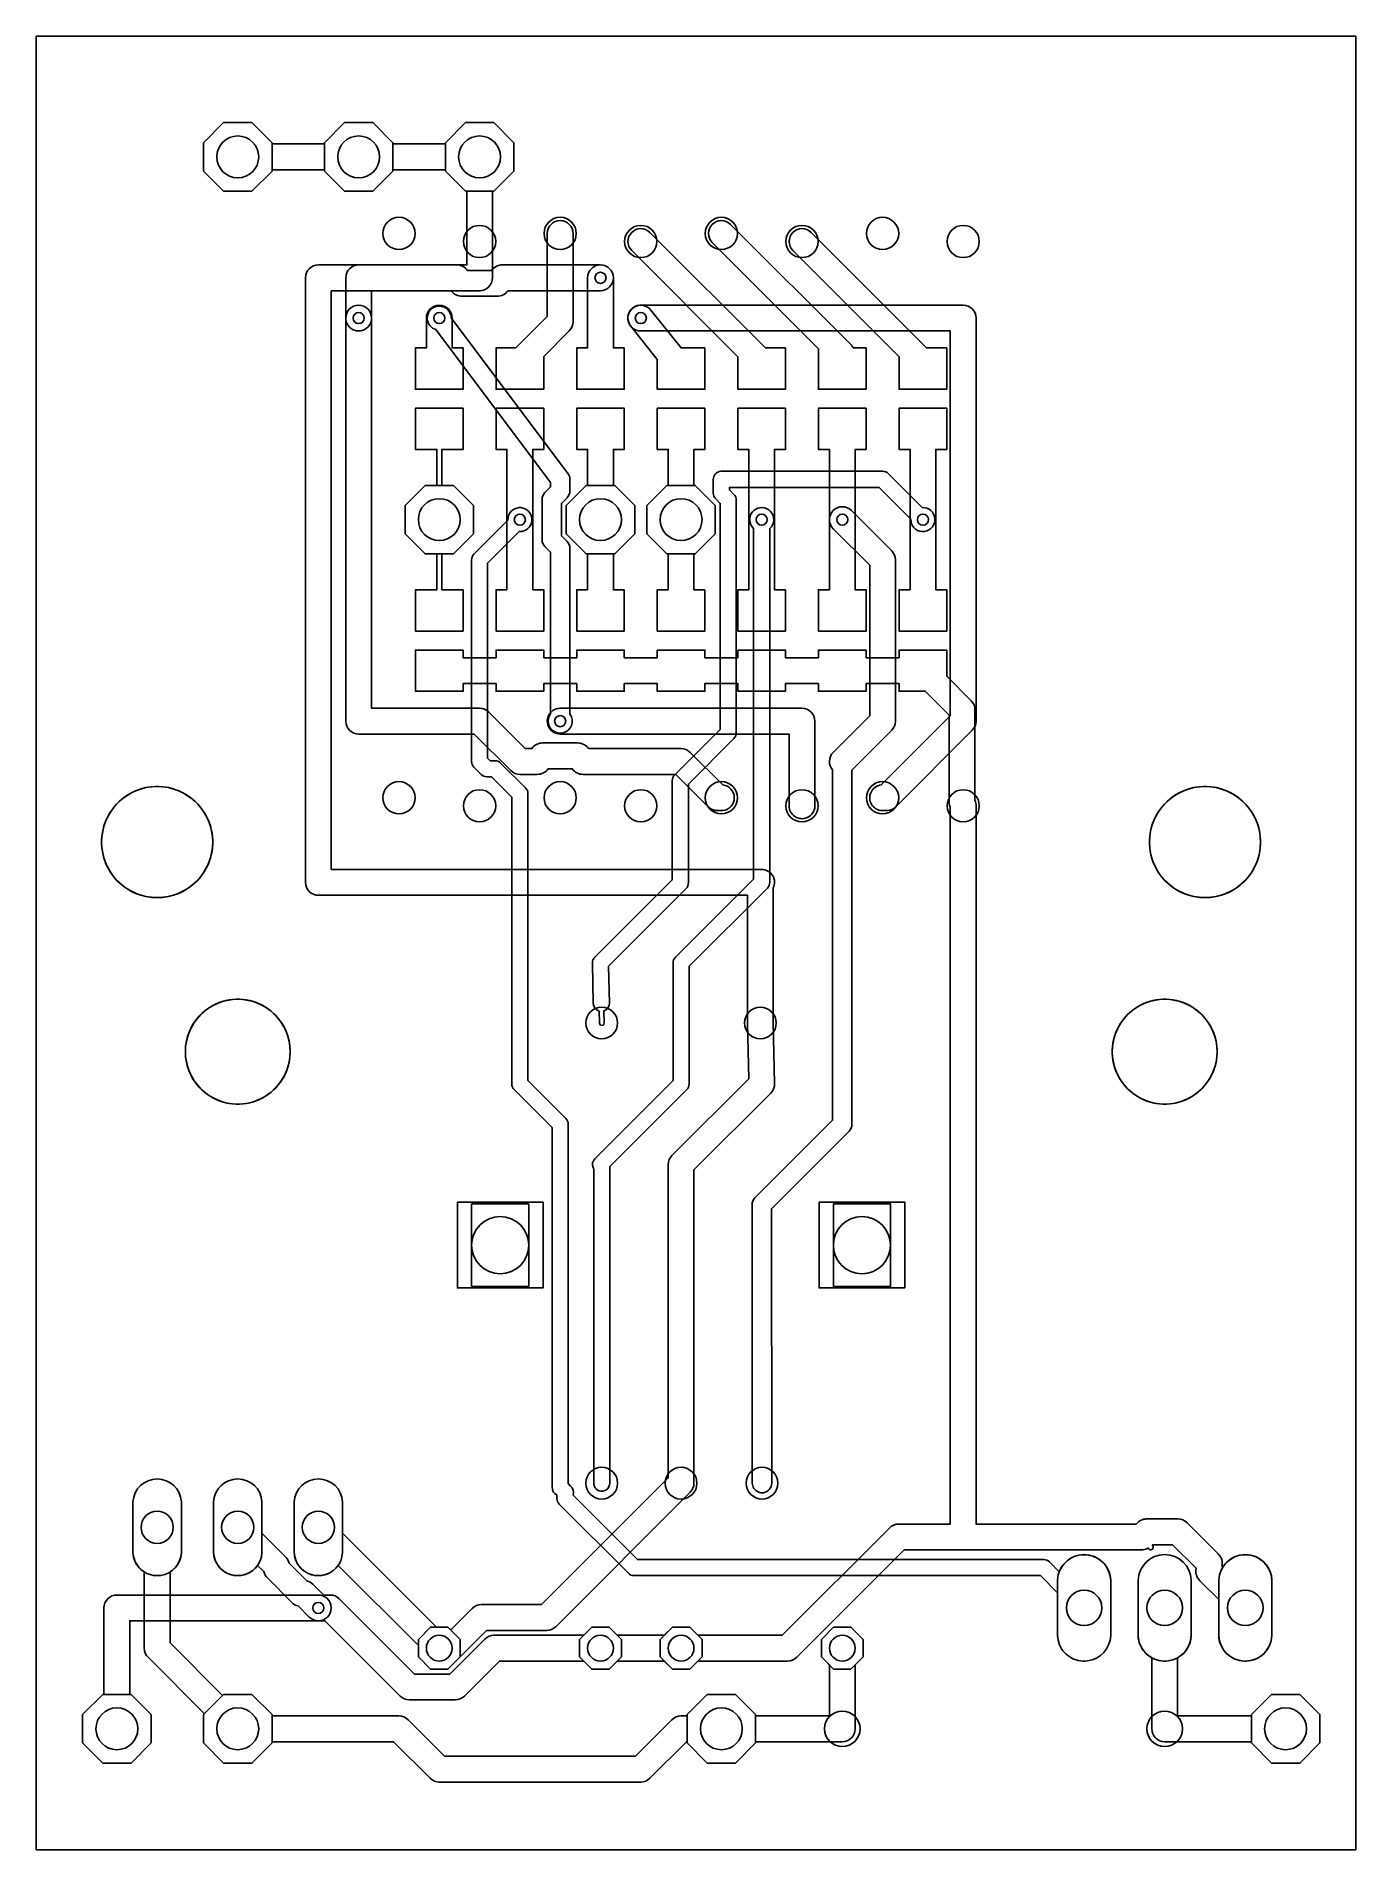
# Model space of a CAD drawing. Header units: millimetres. Extents: x 0 to 41.6, y 0 to 57.1.
import ezdxf

# ---------------------------------------------------------------- set-up
doc = ezdxf.new("R2010")
doc.units = ezdxf.units.MM

msp = doc.modelspace()

# ---------------------------------------------------------------- linework, layer by layer
at = {"layer": '16_copper'}
for points in [[(7.429, 52.893), (7.429, 53.787), (6.797, 54.419), (5.903, 54.419), (5.271, 53.787), (5.271, 52.893), (5.903, 52.261), (6.797, 52.261)], [(11.24, 52.893), (11.24, 53.787), (10.607, 54.419), (9.713, 54.419), (9.081, 53.787), (9.081, 52.893), (9.713, 52.261), (10.607, 52.261)], [(15.05, 52.893), (15.05, 53.787), (14.417, 54.419), (13.523, 54.419), (12.891, 53.787), (12.891, 52.893), (13.523, 52.261), (14.417, 52.261)], [(13.78, 41.463), (13.78, 42.357), (13.147, 42.989), (12.253, 42.989), (11.62, 42.357), (11.62, 41.463), (12.253, 40.831), (13.147, 40.831)], [(18.86, 41.463), (18.86, 42.357), (18.227, 42.989), (17.333, 42.989), (16.701, 42.357), (16.701, 41.463), (17.333, 40.831), (18.227, 40.831)], [(21.399, 41.463), (21.399, 42.357), (20.767, 42.989), (19.873, 42.989), (19.241, 42.357), (19.241, 41.463), (19.873, 40.831), (20.767, 40.831)], [(15.97, 20.4), (13.27, 20.4), (13.27, 17.7), (15.97, 17.7)], [(27.37, 20.4), (24.67, 20.4), (24.67, 17.7), (27.37, 17.7)], [(13.36, 6.076), (13.36, 6.624), (12.974, 7.01), (12.426, 7.01), (12.04, 6.624), (12.04, 6.076), (12.426, 5.69), (12.974, 5.69)], [(18.44, 6.076), (18.44, 6.624), (18.054, 7.01), (17.506, 7.01), (17.12, 6.624), (17.12, 6.076), (17.506, 5.69), (18.054, 5.69)], [(20.98, 6.076), (20.98, 6.624), (20.594, 7.01), (20.046, 7.01), (19.66, 6.624), (19.66, 6.076), (20.046, 5.69), (20.594, 5.69)], [(26.06, 6.076), (26.06, 6.624), (25.674, 7.01), (25.126, 7.01), (24.74, 6.624), (24.74, 6.076), (25.126, 5.69), (25.674, 5.69)], [(7.429, 3.363), (7.429, 4.257), (6.797, 4.889), (5.903, 4.889), (5.271, 4.257), (5.271, 3.363), (5.903, 2.731), (6.797, 2.731)], [(22.669, 3.363), (22.669, 4.257), (22.037, 4.889), (21.143, 4.889), (20.511, 4.257), (20.511, 3.363), (21.143, 2.731), (22.037, 2.731)], [(40.45, 3.363), (40.45, 4.257), (39.817, 4.889), (38.923, 4.889), (38.291, 4.257), (38.291, 3.363), (38.923, 2.731), (39.817, 2.731)]]:
    msp.add_lwpolyline(points, close=True, dxfattribs=at)
for points in [[(10.227, 47.859, 0.366487), (10.566, 48.26), (10.566, 49.124), (13.077, 49.124, 0.251916), (13.423, 48.946), (14.517, 48.946, 0.251916), (14.863, 49.124), (17.78, 49.124, 1), (17.78, 49.936), (14.695, 49.936, 0.251916), (14.349, 49.759), (13.591, 49.759, 0.251916), (13.245, 49.936), (10.16, 49.936, 0.414214), (9.754, 49.53), (9.754, 48.26), (9.757, 48.21), (9.766, 48.16), (9.781, 48.112), (9.803, 48.067), (9.829, 48.024), (9.861, 47.985), (9.897, 47.95), (9.938, 47.92), (9.982, 47.895), (10.028, 47.876), (10.077, 47.862), (10.127, 47.855), (10.177, 47.854)], [(16.584, 35.188, 0.549002), (16.815, 35.784), (16.815, 41.007, 0.198912), (16.726, 41.222), (16.548, 41.4), (16.548, 42.42), (16.726, 42.598, 0.198912), (16.815, 42.813), (16.815, 43.18, 0.162278), (16.754, 43.363), (13.078, 48.264, 0.963031), (12.322, 48.285), (12.322, 48.235, 0.312701), (12.591, 47.898), (16.205, 43.078), (16.205, 42.939), (16.028, 42.762, 0.198912), (15.939, 42.547), (15.939, 41.273, 0.198912), (16.028, 41.058), (16.205, 40.881), (16.205, 35.784), (16.195, 35.771), (16.17, 35.728), (16.151, 35.682), (16.138, 35.634), (16.132, 35.585), (16.132, 35.535), (16.138, 35.486), (16.151, 35.438), (16.17, 35.392), (16.195, 35.349), (16.225, 35.31), (16.26, 35.275), (16.299, 35.245), (16.342, 35.22), (16.388, 35.201), (16.436, 35.188), (16.485, 35.182), (16.535, 35.182)], [(26.797, 32.741), (26.797, 32.741), (26.821, 32.742, 0.183829), (27.084, 32.86), (29.497, 35.273, 0.198912), (29.616, 35.56), (29.616, 48.26, 0.414214), (29.21, 48.666), (19.05, 48.666, 0.920803), (18.983, 47.859), (19.05, 47.854), (28.804, 47.854), (28.804, 35.728), (26.626, 33.551), (26.62, 33.55), (26.57, 33.541), (26.522, 33.526), (26.477, 33.504), (26.434, 33.478), (26.395, 33.446), (26.36, 33.41), (26.33, 33.369), (26.305, 33.325), (26.286, 33.279), (26.272, 33.23), (26.265, 33.18), (26.264, 33.13), (26.269, 33.08), (26.281, 33.031), (26.298, 32.984), (26.321, 32.939), (26.349, 32.897), (26.383, 32.86), (26.421, 32.826), (26.462, 32.798), (26.507, 32.775), (26.554, 32.757), (26.603, 32.746), (26.67, 32.741), (26.797, 32.741)], [(21.57, 43.432, 0.391601), (21.336, 43.18), (21.336, 42.741, 0.198912), (21.41, 42.562), (21.552, 42.42), (21.552, 35.3), (20.115, 33.863, 0.198912), (20.041, 33.684), (20.041, 30.56), (17.6, 28.12, 0.204418), (17.526, 27.935), (17.553, 26.665, 0.327467), (17.736, 26.427), (17.744, 26.048, 1), (17.896, 26.052), (17.888, 26.43, 0.327488), (18.061, 26.676), (18.036, 27.837), (20.474, 30.275, 0.216109), (20.549, 30.48), (20.549, 33.578), (21.986, 35.015, 0.198912), (22.06, 35.195), (22.06, 42.525, 0.198912), (21.986, 42.705), (21.844, 42.847), (21.844, 42.926), (26.565, 42.926), (27.562, 41.929, 0.992387), (28.318, 41.885), (28.318, 41.935, 0.409744), (27.921, 42.288), (26.85, 43.36, 0.198912), (26.67, 43.434), (21.59, 43.434)], [(33.13, 5.95, 0.36397), (33.858, 6.745), (33.858, 8.495, 0.812155), (32.238, 8.761), (31.93, 9.07, 0.198912), (31.75, 9.144), (18.944, 9.144), (16.914, 11.175, 0.303927), (16.839, 11.46), (16.764, 11.535), (16.764, 22.86, 0.198912), (16.69, 23.04), (15.494, 24.235), (15.494, 33.275, 0.198912), (15.42, 33.455), (14.634, 34.241, 0.198912), (14.454, 34.315), (14.304, 34.315), (14.224, 34.395), (14.224, 40.535), (15.221, 41.532, 0.992387), (15.265, 42.288), (15.215, 42.288, 0.409744), (14.862, 41.891), (13.79, 40.82, 0.198912), (13.716, 40.64), (13.716, 34.29, 0.198912), (13.79, 34.11), (14.019, 33.882, 0.198912), (14.199, 33.807), (14.349, 33.807), (14.986, 33.17), (14.986, 24.13, 0.198912), (15.06, 23.95), (16.256, 22.755), (16.256, 11.43, 0.304397), (16.406, 11.175), (16.406, 11.069, 0.198912), (16.48, 10.89), (18.659, 8.71, 0.198912), (18.839, 8.636), (31.645, 8.636), (32.182, 8.099), (32.182, 6.745), (32.188, 6.672), (32.201, 6.6), (32.22, 6.53), (32.245, 6.461), (32.276, 6.394), (32.312, 6.331), (32.354, 6.271), (32.401, 6.215), (32.453, 6.163), (32.509, 6.116), (32.569, 6.074), (32.633, 6.038), (32.699, 6.007), (32.768, 5.982), (32.838, 5.963), (32.91, 5.95), (32.983, 5.944), (33.057, 5.944)], [(17.859, 11.299, 0.369468), (18.074, 11.55), (18.074, 21.525), (20.5, 23.95, 0.198912), (20.574, 24.13), (20.574, 27.835), (23.04, 30.3, 0.198912), (23.114, 30.48), (23.114, 41.629, 0.992389), (22.61, 42.195), (22.575, 42.16, 0.409745), (22.606, 41.629), (22.606, 30.585), (20.14, 28.12, 0.198912), (20.066, 27.94), (20.066, 24.235), (17.6, 21.77, 0.304225), (17.546, 21.492), (17.553, 21.475, 0.021672), (17.566, 21.455), (17.566, 11.55), (17.569, 11.51), (17.578, 11.472), (17.594, 11.435), (17.614, 11.401), (17.64, 11.371), (17.67, 11.345), (17.704, 11.324), (17.741, 11.309), (17.78, 11.299), (17.82, 11.296)], [(22.915, 11.249, 0.371519), (23.175, 11.55), (23.165, 20.194), (25.616, 22.644, 0.198912), (25.705, 22.86), (25.705, 34.02), (26.957, 35.273, 0.198912), (27.076, 35.56), (27.076, 40.64, 0.198912), (26.957, 40.927), (25.687, 42.197, 1), (25.113, 41.623), (26.264, 40.472), (26.264, 35.728), (25.113, 34.577, 0.395655), (25.095, 34.022), (25.095, 22.986), (22.644, 20.536, 0.199208), (22.555, 20.32), (22.565, 11.55), (22.568, 11.506), (22.578, 11.464), (22.593, 11.423), (22.614, 11.384), (22.64, 11.35), (22.671, 11.319), (22.706, 11.293), (22.745, 11.272), (22.786, 11.257), (22.828, 11.248), (22.872, 11.245)], [(3.922, 8.643, 0.357806), (4.572, 9.361), (4.572, 10.959, 0.95208), (3.048, 10.959), (3.048, 9.361), (3.055, 9.286), (3.07, 9.213), (3.092, 9.141), (3.12, 9.072), (3.156, 9.006), (3.197, 8.944), (3.245, 8.886), (3.298, 8.833), (3.356, 8.785), (3.418, 8.744), (3.484, 8.708), (3.553, 8.68), (3.625, 8.658), (3.698, 8.643), (3.773, 8.636), (3.847, 8.636)], [(6.462, 8.643, 0.357806), (7.112, 9.361), (7.112, 10.959, 0.95208), (5.588, 10.959), (5.588, 9.361), (5.595, 9.286), (5.61, 9.213), (5.632, 9.141), (5.66, 9.072), (5.696, 9.006), (5.737, 8.944), (5.785, 8.886), (5.838, 8.833), (5.896, 8.785), (5.958, 8.744), (6.024, 8.708), (6.093, 8.68), (6.165, 8.658), (6.238, 8.643), (6.313, 8.636), (6.387, 8.636)], [(9.002, 8.643, 0.357806), (9.652, 9.361), (9.652, 10.959, 0.95208), (8.128, 10.959), (8.128, 9.361), (8.135, 9.286), (8.15, 9.213), (8.172, 9.141), (8.2, 9.072), (8.236, 9.006), (8.277, 8.944), (8.325, 8.886), (8.378, 8.833), (8.436, 8.785), (8.498, 8.744), (8.564, 8.708), (8.633, 8.68), (8.705, 8.658), (8.778, 8.643), (8.853, 8.636), (8.927, 8.636)], [(35.67, 5.95, 0.36397), (36.398, 6.745), (36.398, 8.495, 0.957291), (34.722, 8.495), (34.722, 6.745), (34.728, 6.672), (34.741, 6.6), (34.76, 6.53), (34.785, 6.461), (34.816, 6.394), (34.852, 6.331), (34.894, 6.271), (34.941, 6.215), (34.993, 6.163), (35.049, 6.116), (35.109, 6.074), (35.173, 6.038), (35.239, 6.007), (35.308, 5.982), (35.378, 5.963), (35.45, 5.95), (35.523, 5.944), (35.597, 5.944)], [(38.21, 5.95, 0.36397), (38.938, 6.745), (38.938, 8.495, 0.957291), (37.262, 8.495), (37.262, 6.745), (37.268, 6.672), (37.281, 6.6), (37.3, 6.53), (37.325, 6.461), (37.356, 6.394), (37.392, 6.331), (37.434, 6.271), (37.481, 6.215), (37.533, 6.163), (37.589, 6.116), (37.649, 6.074), (37.713, 6.038), (37.779, 6.007), (37.848, 5.982), (37.918, 5.963), (37.99, 5.95), (38.063, 5.944), (38.137, 5.944)], [(3.62, 3.363), (3.62, 4.257), (2.987, 4.889), (2.946, 4.889), (2.946, 7.214), (8.89, 7.214, 1), (8.89, 8.026), (2.54, 8.026, 0.414214), (2.134, 7.62), (2.134, 4.889), (2.093, 4.889), (1.461, 4.257), (1.461, 3.363), (2.093, 2.731), (2.987, 2.731)]]:
    msp.add_lwpolyline(points, format="xyb", close=True, dxfattribs=at)
at = {"layer": '1_copper'}
for points in [[(9.296, 49.124), (13.97, 49.124, 0.414214), (14.376, 49.53), (14.376, 52.261), (14.417, 52.261), (15.05, 52.893), (15.05, 53.787), (14.417, 54.419), (13.523, 54.419), (12.891, 53.787), (12.891, 53.746), (11.24, 53.746), (11.24, 53.787), (10.607, 54.419), (9.713, 54.419), (9.081, 53.787), (9.081, 53.746), (7.429, 53.746), (7.429, 53.787), (6.797, 54.419), (5.903, 54.419), (5.271, 53.787), (5.271, 52.893), (5.903, 52.261), (6.797, 52.261), (7.429, 52.893), (7.429, 52.934), (9.081, 52.934), (9.081, 52.893), (9.713, 52.261), (10.607, 52.261), (11.24, 52.893), (11.24, 52.934), (12.891, 52.934), (12.891, 52.893), (13.523, 52.261), (13.564, 52.261), (13.564, 49.936), (8.89, 49.936, 0.414214), (8.484, 49.53), (8.484, 30.48, 0.414214), (8.89, 30.074), (22.414, 30.074), (22.414, 26.05, 0.005208), (22.414, 26.042), (22.45, 24.295), (20.033, 21.877, 0.198912), (19.914, 21.59), (19.914, 11.718), (15.917, 7.722), (14.024, 7.722, 0.198912), (13.737, 7.603), (13.059, 6.925), (12.974, 7.01), (12.614, 7.01), (9.652, 9.973), (9.652, 10.959, 0.95208), (8.128, 10.959), (8.128, 9.361, 0.71456), (9.514, 8.961), (12.04, 6.436), (12.04, 6.076), (12.426, 5.69), (12.974, 5.69), (13.347, 6.063), (13.347, 6.063), (14.193, 6.909), (16.085, 6.909, 0.198912), (16.373, 7.028), (20.607, 11.263, 0.198912), (20.726, 11.55), (20.726, 21.422), (23.147, 23.843, 0.204332), (23.266, 24.138), (23.226, 26.054), (23.226, 30.305, 0.551906), (22.86, 30.886), (9.296, 30.886)], [(15.99, 47.051), (16.797, 47.859, 0.198912), (16.916, 48.146), (16.916, 50.927, 1), (16.104, 50.927), (16.104, 48.315), (15.109, 47.32), (14.49, 47.32), (14.49, 46.02), (15.99, 46.02)], [(23.61, 47.32), (22.978, 47.32), (19.337, 50.96, 1), (18.763, 50.386), (22.11, 47.038), (22.11, 46.02), (23.61, 46.02)], [(26.15, 47.32), (25.751, 47.32, 0.065495), (25.687, 47.404), (21.877, 51.214, 1), (21.303, 50.64), (24.65, 47.292), (24.65, 46.02), (26.15, 46.02)], [(28.69, 47.32), (28.058, 47.32), (24.417, 50.96, 1), (23.843, 50.386), (27.19, 47.038), (27.19, 46.02), (28.69, 46.02)], [(18.53, 47.32), (18.186, 47.32), (18.186, 49.53, 1), (17.374, 49.53), (17.374, 47.32), (17.03, 47.32), (17.03, 46.02), (18.53, 46.02)], [(21.64, 32.744, 0.888689), (21.635, 33.55), (20.607, 34.577, 0.198912), (20.32, 34.696), (17.403, 34.696, 0.251916), (17.057, 34.874), (15.963, 34.874, 0.251916), (15.617, 34.696), (15.408, 34.696), (14.257, 35.847, 0.198912), (13.97, 35.966), (10.566, 35.966), (10.566, 48.26, 1), (9.754, 48.26), (9.754, 35.56, 0.414214), (10.16, 35.154), (13.802, 35.154), (14.953, 34.003, 0.198912), (15.24, 33.884), (15.785, 33.884, 0.251916), (16.131, 34.061), (16.889, 34.061, 0.251916), (17.235, 33.884), (20.152, 33.884), (21.176, 32.86), (21.176, 32.86), (21.176, 32.86), (21.191, 32.846), (21.213, 32.826), (21.213, 32.826), (21.214, 32.826), (21.231, 32.814), (21.255, 32.798), (21.255, 32.798), (21.255, 32.798), (21.275, 32.788), (21.3, 32.775), (21.3, 32.775), (21.3, 32.775), (21.321, 32.767), (21.347, 32.757), (21.347, 32.757), (21.347, 32.757), (21.369, 32.752), (21.396, 32.746), (21.396, 32.746), (21.396, 32.746), (21.397, 32.746), (21.446, 32.741), (21.456, 32.741), (21.463, 32.741), (21.59, 32.741)], [(13.45, 47.32), (13.106, 47.32), (13.106, 48.26, 1), (12.294, 48.26), (12.294, 47.32), (11.95, 47.32), (11.95, 46.02), (13.45, 46.02)], [(21.07, 47.32), (20.321, 47.32), (19.368, 48.514, 1), (18.732, 48.006), (19.57, 46.958), (19.57, 46.02), (21.07, 46.02)], [(34.832, 9.449, 0.108947), (35.003, 9.487), (35.026, 9.498, -0.009565), (35.044, 9.506), (35.053, 9.486, 0.866052), (35.192, 9.544), (35.175, 9.61), (35.809, 9.61), (36.551, 8.869, 0.265873), (36.67, 8.476), (37.262, 7.883), (37.262, 6.745, 0.957291), (38.938, 6.745), (38.938, 8.495, 0.735462), (37.39, 8.905), (37.363, 8.931, 0.265873), (37.244, 9.324), (36.264, 10.304, 0.198912), (35.977, 10.423), (34.994, 10.423, 0.031119), (34.943, 10.42), (34.92, 10.416, 0.133852), (34.871, 10.403), (34.846, 10.395, 0.141049), (34.664, 10.262), (29.616, 10.262), (29.616, 32.893, 0.103601), (29.582, 33.056), (29.582, 35.915, 0.198912), (29.463, 36.202), (28.69, 36.975), (28.69, 37.8), (27.19, 37.8), (27.19, 37.556), (26.15, 37.556), (26.15, 37.8), (24.65, 37.8), (24.65, 37.556), (23.61, 37.556), (23.61, 37.8), (22.11, 37.8), (22.11, 37.556), (21.07, 37.556), (21.07, 37.8), (19.57, 37.8), (19.57, 37.556), (18.53, 37.556), (18.53, 37.8), (17.03, 37.8), (17.03, 37.556), (15.99, 37.556), (15.99, 37.8), (14.49, 37.8), (14.49, 37.556), (13.45, 37.556), (13.45, 37.8), (11.95, 37.8), (11.95, 36.5), (13.45, 36.5), (13.45, 36.744), (14.49, 36.744), (14.49, 36.5), (15.99, 36.5), (15.99, 36.744), (17.03, 36.744), (17.03, 36.5), (18.53, 36.5), (18.53, 36.744), (19.57, 36.744), (19.57, 36.5), (21.07, 36.5), (21.07, 36.744), (22.11, 36.744), (22.11, 36.5), (23.61, 36.5), (23.61, 36.744), (24.65, 36.744), (24.65, 36.5), (26.15, 36.5), (26.15, 36.744), (27.19, 36.744), (27.19, 36.5), (28.015, 36.5), (28.769, 35.746), (28.769, 33.01), (28.772, 32.959), (28.781, 32.91, 0.038124), (28.804, 32.847), (28.804, 10.262), (27.181, 10.262, 0.198912), (26.894, 10.143), (23.507, 6.756), (20.848, 6.756), (20.594, 7.01), (20.046, 7.01), (19.792, 6.756), (18.308, 6.756), (18.054, 7.01), (17.506, 7.01), (17.252, 6.756), (14.424, 6.756, 0.198912), (14.137, 6.637), (13.037, 5.537), (11.92, 5.537), (9.549, 7.907, 0.198912), (9.262, 8.026), (9.058, 8.026), (8.72, 8.365, 0.141904), (8.522, 8.473), (7.965, 9.03, 0.142137), (7.857, 9.228), (7.112, 9.973), (7.112, 10.959, 0.95208), (5.588, 10.959), (5.588, 9.361, 0.71456), (6.974, 8.961), (7.173, 8.762, 0.142137), (7.282, 8.564), (8.056, 7.79, 0.141904), (8.254, 7.681), (8.603, 7.333, 0.198912), (8.89, 7.214), (9.094, 7.214), (11.464, 4.843, 0.198912), (11.751, 4.724), (13.205, 4.724, 0.198912), (13.492, 4.843), (14.593, 5.944), (17.252, 5.944), (17.506, 5.69), (18.054, 5.69), (18.308, 5.944), (19.792, 5.944), (20.046, 5.69), (20.594, 5.69), (20.848, 5.944), (23.676, 5.944, 0.198912), (23.963, 6.063), (27.349, 9.449), (34.832, 9.449)], [(24.197, 32.492, 0.366487), (24.536, 32.893), (24.536, 35.56, 0.414214), (24.13, 35.966), (16.51, 35.966, 0.920803), (16.443, 35.159), (16.51, 35.154), (23.724, 35.154), (23.724, 32.893), (23.727, 32.843), (23.736, 32.793), (23.751, 32.745), (23.773, 32.7), (23.799, 32.657), (23.831, 32.618), (23.867, 32.583), (23.908, 32.553), (23.952, 32.528), (23.998, 32.509), (24.047, 32.495), (24.097, 32.488), (24.147, 32.487)], [(19.05, 2.134, 0.19886), (19.337, 2.253), (20.488, 3.404), (20.511, 3.404), (20.511, 3.363), (21.143, 2.731), (22.037, 2.731), (22.669, 3.363), (22.669, 3.404), (25.4, 3.404, 0.414214), (25.806, 3.81), (25.806, 5.822), (26.06, 6.076), (26.06, 6.624), (25.674, 7.01), (25.126, 7.01), (24.74, 6.624), (24.74, 6.076), (24.994, 5.822), (24.994, 4.216), (22.669, 4.216), (22.669, 4.257), (22.037, 4.889), (21.143, 4.889), (20.511, 4.257), (20.511, 4.216), (20.32, 4.216, 0.198912), (20.033, 4.097), (18.882, 2.946), (12.868, 2.946), (11.717, 4.097, 0.198912), (11.43, 4.216), (7.429, 4.216), (7.429, 4.257), (6.797, 4.889), (5.903, 4.889), (5.874, 4.861), (4.216, 6.518), (4.216, 8.753, 0.244558), (4.572, 9.361), (4.572, 10.959, 0.95208), (3.048, 10.959), (3.048, 9.361, 0.244558), (3.404, 8.753), (3.404, 6.35, 0.198912), (3.523, 6.063), (5.299, 4.286), (5.271, 4.257), (5.271, 3.363), (5.903, 2.731), (6.797, 2.731), (7.429, 3.363), (7.429, 3.404), (11.262, 3.404), (12.413, 2.253, 0.198912), (12.7, 2.134), (19.05, 2.134)], [(33.13, 5.95, 0.36397), (33.858, 6.745), (33.858, 8.495, 0.957291), (32.182, 8.495), (32.182, 6.745), (32.188, 6.672), (32.201, 6.6), (32.22, 6.53), (32.245, 6.461), (32.276, 6.394), (32.312, 6.331), (32.354, 6.271), (32.401, 6.215), (32.453, 6.163), (32.509, 6.116), (32.569, 6.074), (32.633, 6.038), (32.699, 6.007), (32.768, 5.982), (32.838, 5.963), (32.91, 5.95), (32.983, 5.944), (33.057, 5.944)], [(40.45, 3.363), (40.45, 4.257), (39.817, 4.889), (38.923, 4.889), (38.291, 4.257), (38.291, 4.216), (35.966, 4.216), (35.966, 6.049, 0.260957), (36.398, 6.745), (36.398, 8.495, 0.957291), (34.722, 8.495), (34.722, 6.745, 0.260957), (35.154, 6.049), (35.154, 3.81, 0.414214), (35.56, 3.404), (38.291, 3.404), (38.291, 3.363), (38.923, 2.731), (39.817, 2.731)]]:
    msp.add_lwpolyline(points, format="xyb", close=True, dxfattribs=at)
for points in [[(13.45, 39.7), (12.776, 39.7), (12.776, 40.831), (13.147, 40.831), (13.78, 41.463), (13.78, 42.357), (13.147, 42.989), (12.776, 42.989), (12.776, 44.12), (13.45, 44.12), (13.45, 45.42), (11.95, 45.42), (11.95, 44.12), (12.624, 44.12), (12.624, 42.989), (12.253, 42.989), (11.62, 42.357), (11.62, 41.463), (12.253, 40.831), (12.624, 40.831), (12.624, 39.7), (11.95, 39.7), (11.95, 38.4), (13.45, 38.4)], [(15.99, 44.12), (15.99, 45.42), (14.49, 45.42), (14.49, 44.12), (14.834, 44.12), (14.834, 39.7), (14.49, 39.7), (14.49, 38.4), (15.99, 38.4), (15.99, 39.7), (15.646, 39.7), (15.646, 44.12)], [(18.53, 39.7), (18.186, 39.7), (18.186, 40.831), (18.227, 40.831), (18.86, 41.463), (18.86, 42.357), (18.227, 42.989), (18.186, 42.989), (18.186, 44.12), (18.53, 44.12), (18.53, 45.42), (17.03, 45.42), (17.03, 44.12), (17.374, 44.12), (17.374, 42.989), (17.333, 42.989), (16.701, 42.357), (16.701, 41.463), (17.333, 40.831), (17.374, 40.831), (17.374, 39.7), (17.03, 39.7), (17.03, 38.4), (18.53, 38.4)], [(21.07, 39.7), (20.726, 39.7), (20.726, 40.831), (20.767, 40.831), (21.399, 41.463), (21.399, 42.357), (20.767, 42.989), (20.726, 42.989), (20.726, 44.12), (21.07, 44.12), (21.07, 45.42), (19.57, 45.42), (19.57, 44.12), (19.914, 44.12), (19.914, 42.989), (19.873, 42.989), (19.241, 42.357), (19.241, 41.463), (19.873, 40.831), (19.914, 40.831), (19.914, 39.7), (19.57, 39.7), (19.57, 38.4), (21.07, 38.4)], [(23.61, 44.12), (23.61, 45.42), (22.11, 45.42), (22.11, 44.12), (22.454, 44.12), (22.454, 39.7), (22.11, 39.7), (22.11, 38.4), (23.61, 38.4), (23.61, 39.7), (23.266, 39.7), (23.266, 44.12)], [(26.15, 44.12), (26.15, 45.42), (24.65, 45.42), (24.65, 44.12), (24.994, 44.12), (24.994, 39.7), (24.65, 39.7), (24.65, 38.4), (26.15, 38.4), (26.15, 39.7), (25.806, 39.7), (25.806, 44.12)], [(28.69, 44.12), (28.69, 45.42), (27.19, 45.42), (27.19, 44.12), (27.534, 44.12), (27.534, 39.7), (27.19, 39.7), (27.19, 38.4), (28.69, 38.4), (28.69, 39.7), (28.346, 39.7), (28.346, 44.12)], [(15.97, 20.4), (13.27, 20.4), (13.27, 17.7), (15.97, 17.7)], [(27.37, 20.4), (24.67, 20.4), (24.67, 17.7), (27.37, 17.7)], [(3.62, 3.363), (3.62, 4.257), (2.987, 4.889), (2.093, 4.889), (1.461, 4.257), (1.461, 3.363), (2.093, 2.731), (2.987, 2.731)]]:
    msp.add_lwpolyline(points, close=True, dxfattribs=at)
at = {"layer": 'drills_NPTH'}
for centre, radius in [((3.81, 31.75), 1.75), ((36.83, 31.75), 1.75), ((6.35, 25.146), 1.651), ((35.56, 25.146), 1.651)]:
    msp.add_circle(centre, radius, dxfattribs=at)
at = {"layer": 'drills_PTH'}
for centre, radius in [((6.35, 53.34), 0.66), ((10.16, 53.34), 0.66), ((13.97, 53.34), 0.66), ((11.43, 50.927), 0.508), ((16.51, 50.927), 0.508), ((21.59, 50.927), 0.508), ((26.67, 50.927), 0.508), ((13.97, 50.673), 0.508), ((19.05, 50.673), 0.508), ((24.13, 50.673), 0.508), ((29.21, 50.673), 0.508), ((12.7, 41.91), 0.66), ((17.78, 41.91), 0.66), ((20.32, 41.91), 0.66), ((11.43, 33.147), 0.508), ((13.97, 32.893), 0.508), ((16.51, 33.147), 0.508), ((19.05, 32.893), 0.508), ((21.59, 33.147), 0.508), ((24.13, 32.893), 0.508), ((26.67, 33.147), 0.508), ((29.21, 32.893), 0.508), ((17.82, 26.05), 0.5), ((22.82, 26.05), 0.5), ((14.62, 19.05), 0.9), ((26.02, 19.05), 0.9), ((17.82, 11.55), 0.5), ((20.32, 11.55), 0.5), ((22.87, 11.55), 0.5), ((3.81, 10.16), 0.508), ((6.35, 10.16), 0.508), ((8.89, 10.16), 0.508), ((33.02, 7.62), 0.559), ((35.56, 7.62), 0.559), ((38.1, 7.62), 0.559), ((12.7, 6.35), 0.406), ((17.78, 6.35), 0.406), ((20.32, 6.35), 0.406), ((25.4, 6.35), 0.406), ((2.54, 3.81), 0.66), ((6.35, 3.81), 0.66), ((21.59, 3.81), 0.66), ((25.4, 3.81), 0.559), ((35.56, 3.81), 0.559), ((39.37, 3.81), 0.66)]:
    msp.add_circle(centre, radius, dxfattribs=at)
at = {"layer": 'drills_via_1_16'}
for centre in [(17.78, 49.53), (10.16, 48.26), (12.7, 48.26), (19.05, 48.26), (15.24, 41.91), (22.86, 41.91), (25.4, 41.91), (27.94, 41.91), (16.51, 35.56), (8.89, 7.62)]:
    msp.add_circle(centre, 0.175, dxfattribs=at)
at = {"layer": 'holes'}
for points in [[(5.56, 31.693), (5.553, 31.578), (5.538, 31.465), (5.515, 31.352), (5.486, 31.242), (5.449, 31.133), (5.405, 31.027), (5.354, 30.925), (5.297, 30.825), (5.233, 30.73), (5.163, 30.639), (5.088, 30.553), (5.007, 30.472), (4.921, 30.397), (4.83, 30.327), (4.735, 30.263), (4.635, 30.206), (4.533, 30.155), (4.427, 30.111), (4.318, 30.074), (4.208, 30.045), (4.095, 30.022), (3.982, 30.007), (3.867, 30), (3.753, 30), (3.638, 30.007), (3.525, 30.022), (3.412, 30.045), (3.302, 30.074), (3.193, 30.111), (3.087, 30.155), (2.985, 30.206), (2.885, 30.263), (2.79, 30.327), (2.699, 30.397), (2.613, 30.472), (2.532, 30.553), (2.457, 30.639), (2.387, 30.73), (2.323, 30.825), (2.266, 30.925), (2.215, 31.027), (2.171, 31.133), (2.134, 31.242), (2.105, 31.352), (2.082, 31.465), (2.067, 31.578), (2.06, 31.693), (2.06, 31.807), (2.067, 31.922), (2.082, 32.035), (2.105, 32.148), (2.134, 32.258), (2.171, 32.367), (2.215, 32.473), (2.266, 32.575), (2.323, 32.675), (2.387, 32.77), (2.457, 32.861), (2.532, 32.947), (2.613, 33.028), (2.699, 33.103), (2.79, 33.173), (2.885, 33.237), (2.985, 33.294), (3.087, 33.345), (3.193, 33.389), (3.302, 33.426), (3.412, 33.455), (3.525, 33.478), (3.638, 33.493), (3.753, 33.5), (3.867, 33.5), (3.982, 33.493), (4.095, 33.478), (4.208, 33.455), (4.318, 33.426), (4.427, 33.389), (4.533, 33.345), (4.635, 33.294), (4.735, 33.237), (4.83, 33.173), (4.921, 33.103), (5.007, 33.028), (5.088, 32.947), (5.163, 32.861), (5.233, 32.77), (5.297, 32.675), (5.354, 32.575), (5.405, 32.473), (5.449, 32.367), (5.486, 32.258), (5.515, 32.148), (5.538, 32.035), (5.553, 31.922), (5.56, 31.807), (5.56, 31.693)], [(38.58, 31.693), (38.573, 31.578), (38.558, 31.465), (38.535, 31.352), (38.506, 31.242), (38.469, 31.133), (38.425, 31.027), (38.374, 30.925), (38.317, 30.825), (38.253, 30.73), (38.183, 30.639), (38.108, 30.553), (38.027, 30.472), (37.941, 30.397), (37.85, 30.327), (37.755, 30.263), (37.655, 30.206), (37.553, 30.155), (37.447, 30.111), (37.338, 30.074), (37.228, 30.045), (37.115, 30.022), (37.002, 30.007), (36.887, 30), (36.773, 30), (36.658, 30.007), (36.545, 30.022), (36.432, 30.045), (36.322, 30.074), (36.213, 30.111), (36.107, 30.155), (36.005, 30.206), (35.905, 30.263), (35.81, 30.327), (35.719, 30.397), (35.633, 30.472), (35.552, 30.553), (35.477, 30.639), (35.407, 30.73), (35.343, 30.825), (35.286, 30.925), (35.235, 31.027), (35.191, 31.133), (35.154, 31.242), (35.125, 31.352), (35.102, 31.465), (35.087, 31.578), (35.08, 31.693), (35.08, 31.807), (35.087, 31.922), (35.102, 32.035), (35.125, 32.148), (35.154, 32.258), (35.191, 32.367), (35.235, 32.473), (35.286, 32.575), (35.343, 32.675), (35.407, 32.77), (35.477, 32.861), (35.552, 32.947), (35.633, 33.028), (35.719, 33.103), (35.81, 33.173), (35.905, 33.237), (36.005, 33.294), (36.107, 33.345), (36.213, 33.389), (36.322, 33.426), (36.432, 33.455), (36.545, 33.478), (36.658, 33.493), (36.773, 33.5), (36.887, 33.5), (37.002, 33.493), (37.115, 33.478), (37.228, 33.455), (37.338, 33.426), (37.447, 33.389), (37.553, 33.345), (37.655, 33.294), (37.755, 33.237), (37.85, 33.173), (37.941, 33.103), (38.027, 33.028), (38.108, 32.947), (38.183, 32.861), (38.253, 32.77), (38.317, 32.675), (38.374, 32.575), (38.425, 32.473), (38.469, 32.367), (38.506, 32.258), (38.535, 32.148), (38.558, 32.035), (38.573, 31.922), (38.58, 31.807), (38.58, 31.693)], [(8.001, 25.092), (7.994, 24.984), (7.98, 24.877), (7.959, 24.771), (7.931, 24.666), (7.896, 24.564), (7.855, 24.464), (7.807, 24.367), (7.753, 24.274), (7.693, 24.184), (7.627, 24.098), (7.556, 24.017), (7.479, 23.94), (7.398, 23.869), (7.312, 23.803), (7.222, 23.743), (7.129, 23.689), (7.032, 23.641), (6.932, 23.6), (6.83, 23.565), (6.725, 23.537), (6.619, 23.516), (6.512, 23.502), (6.404, 23.495), (6.296, 23.495), (6.188, 23.502), (6.081, 23.516), (5.975, 23.537), (5.87, 23.565), (5.768, 23.6), (5.668, 23.641), (5.571, 23.689), (5.478, 23.743), (5.388, 23.803), (5.302, 23.869), (5.221, 23.94), (5.144, 24.017), (5.073, 24.098), (5.007, 24.184), (4.947, 24.274), (4.893, 24.367), (4.845, 24.464), (4.804, 24.564), (4.769, 24.666), (4.741, 24.771), (4.72, 24.877), (4.706, 24.984), (4.699, 25.092), (4.699, 25.2), (4.706, 25.308), (4.72, 25.415), (4.741, 25.521), (4.769, 25.626), (4.804, 25.728), (4.845, 25.828), (4.893, 25.925), (4.947, 26.018), (5.007, 26.108), (5.073, 26.194), (5.144, 26.275), (5.221, 26.352), (5.302, 26.423), (5.388, 26.489), (5.478, 26.549), (5.571, 26.603), (5.668, 26.651), (5.768, 26.692), (5.87, 26.727), (5.975, 26.755), (6.081, 26.776), (6.188, 26.79), (6.296, 26.797), (6.404, 26.797), (6.512, 26.79), (6.619, 26.776), (6.725, 26.755), (6.83, 26.727), (6.932, 26.692), (7.032, 26.651), (7.129, 26.603), (7.222, 26.549), (7.312, 26.489), (7.398, 26.423), (7.479, 26.352), (7.556, 26.275), (7.627, 26.194), (7.693, 26.108), (7.753, 26.018), (7.807, 25.925), (7.855, 25.828), (7.896, 25.728), (7.931, 25.626), (7.959, 25.521), (7.98, 25.415), (7.994, 25.308), (8.001, 25.2), (8.001, 25.092)], [(37.211, 25.092), (37.204, 24.984), (37.19, 24.877), (37.169, 24.771), (37.141, 24.666), (37.106, 24.564), (37.065, 24.464), (37.017, 24.367), (36.963, 24.274), (36.903, 24.184), (36.837, 24.098), (36.766, 24.017), (36.689, 23.94), (36.608, 23.869), (36.522, 23.803), (36.432, 23.743), (36.339, 23.689), (36.242, 23.641), (36.142, 23.6), (36.04, 23.565), (35.935, 23.537), (35.829, 23.516), (35.722, 23.502), (35.614, 23.495), (35.506, 23.495), (35.398, 23.502), (35.291, 23.516), (35.185, 23.537), (35.08, 23.565), (34.978, 23.6), (34.878, 23.641), (34.781, 23.689), (34.688, 23.743), (34.598, 23.803), (34.512, 23.869), (34.431, 23.94), (34.354, 24.017), (34.283, 24.098), (34.217, 24.184), (34.157, 24.274), (34.103, 24.367), (34.055, 24.464), (34.014, 24.564), (33.979, 24.666), (33.951, 24.771), (33.93, 24.877), (33.916, 24.984), (33.909, 25.092), (33.909, 25.2), (33.916, 25.308), (33.93, 25.415), (33.951, 25.521), (33.979, 25.626), (34.014, 25.728), (34.055, 25.828), (34.103, 25.925), (34.157, 26.018), (34.217, 26.108), (34.283, 26.194), (34.354, 26.275), (34.431, 26.352), (34.512, 26.423), (34.598, 26.489), (34.688, 26.549), (34.781, 26.603), (34.878, 26.651), (34.978, 26.692), (35.08, 26.727), (35.185, 26.755), (35.291, 26.776), (35.398, 26.79), (35.506, 26.797), (35.614, 26.797), (35.722, 26.79), (35.829, 26.776), (35.935, 26.755), (36.04, 26.727), (36.142, 26.692), (36.242, 26.651), (36.339, 26.603), (36.432, 26.549), (36.522, 26.489), (36.608, 26.423), (36.689, 26.352), (36.766, 26.275), (36.837, 26.194), (36.903, 26.108), (36.963, 26.018), (37.017, 25.925), (37.065, 25.828), (37.106, 25.728), (37.141, 25.626), (37.169, 25.521), (37.19, 25.415), (37.204, 25.308), (37.211, 25.2), (37.211, 25.092)], [(13.72, 17.75), (15.52, 17.75), (15.52, 20.35), (13.72, 20.35), (13.72, 17.75)], [(25.12, 17.75), (26.92, 17.75), (26.92, 20.35), (25.12, 20.35), (25.12, 17.75)]]:
    msp.add_lwpolyline(points, close=True, dxfattribs=at)
at = {"layer": 'outline'}
msp.add_lwpolyline([(0, 0), (41.58, 0), (41.58, 57.14), (0, 57.14), (0, 0)], close=True, dxfattribs=at)

doc.saveas('drawing.dxf')
